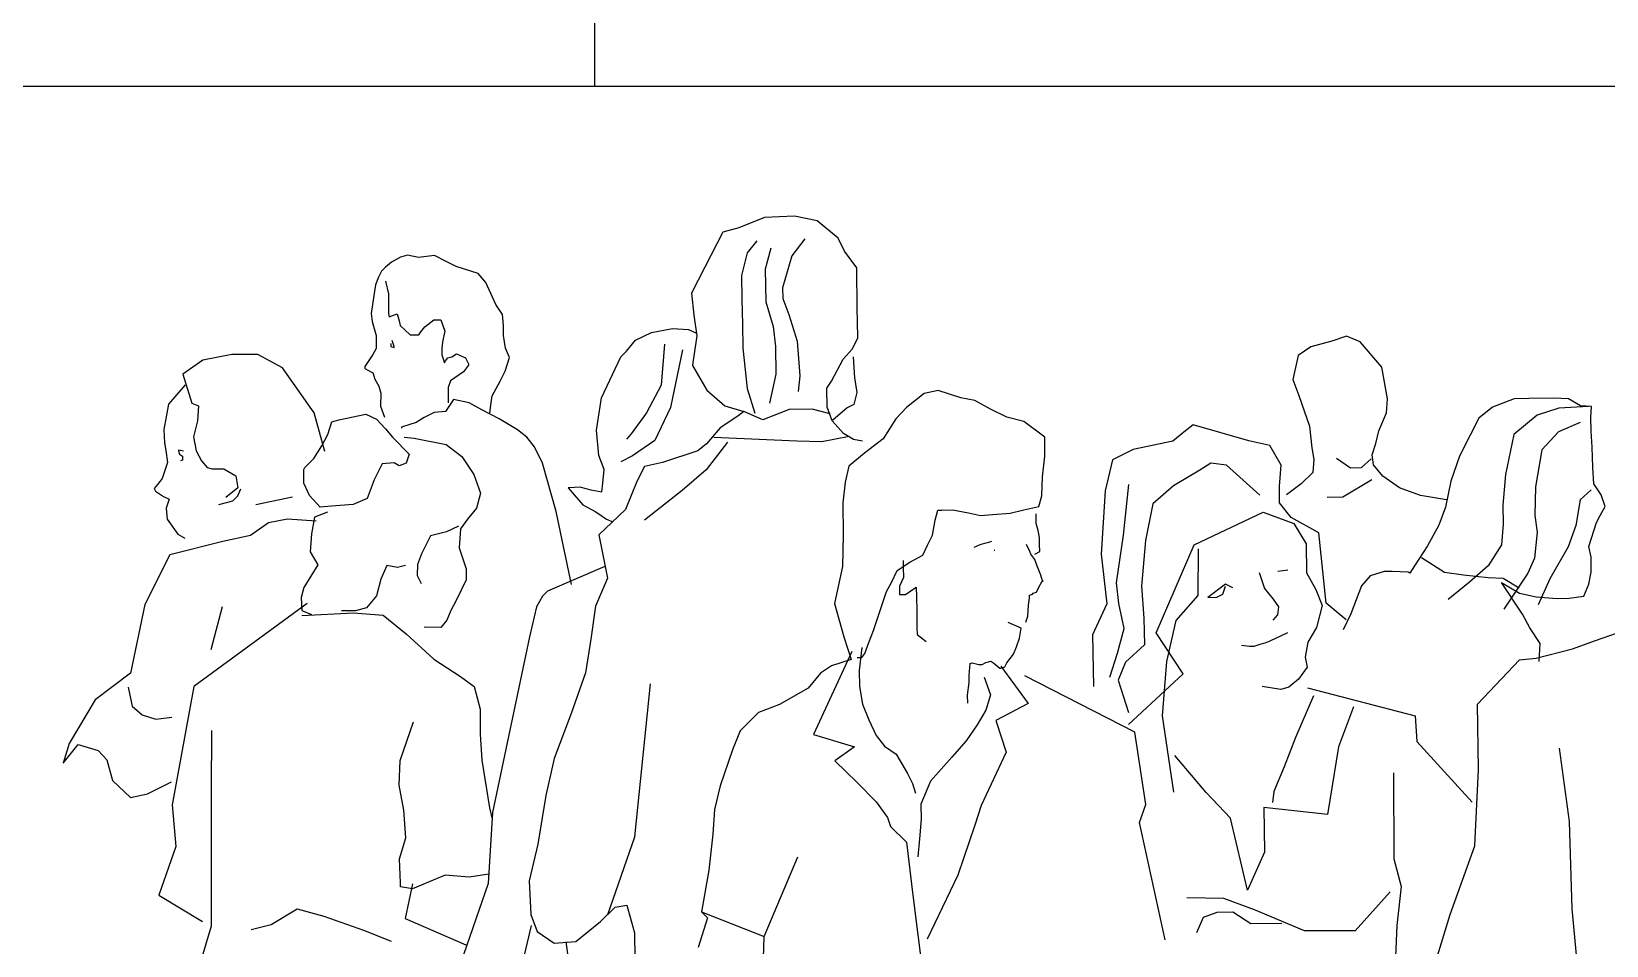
# Model space of a CAD drawing. Extents: x -72339 to 59654, y -38057 to 42097.
# Drawn here: x -9186 to -7968, y 19250 to 19957 of the extents above; entities that cross this region are included whole.
import ezdxf

# ---------------------------------------------------------------- set-up
doc = ezdxf.new("R2010")
doc.units = 0
doc.header["$MEASUREMENT"] = 0
doc.layers.get('0').update_dxf_attribs({"linetype": 'CONTINUOUS'})
doc.layers.add('HUM', color=7, linetype='CONTINUOUS')
doc.styles.add('DIM', font='txt')

# ---------------------------------------------------------------- blocks, each defined once
blk = doc.blocks.new('1505')
at = {"layer": 'HUM'}
for p, q in [((45.1, 1869.3), (25.3, 1861.4)), ((68.3, 1870.4), (45.1, 1869.3)), ((85.9, 1866.9), (68.3, 1870.4)), ((102.3, 1853.4), (85.9, 1866.9)), ((13.1, 1858.1), (-0.9, 1830.9)), ((25.3, 1861.4), (13.1, 1858.1)), ((39.3, 1851.5), (31.8, 1842.2)), ((76.3, 1853), (66.4, 1839.7)), ((107.1, 1843.4), (102.3, 1853.4)), ((-230.9, 1840.2), (-236.2, 1838.7)), ((-222.4, 1838.6), (-230.9, 1840.2)), ((-210.1, 1840.1), (-222.4, 1838.6)), ((-200.9, 1835.4), (-210.1, 1840.1)), ((31.8, 1842.2), (27.4, 1824.6)), ((50.1, 1845.6), (45.8, 1829.5)), ((66.4, 1839.7), (59.1, 1815)), ((116.5, 1830.6), (107.1, 1843.4)), ((-251, 1828), (-253.2, 1823.4)), ((-247.9, 1831.1), (-251, 1828)), ((-243.3, 1835), (-247.9, 1831.1)), ((-236.2, 1838.7), (-243.3, 1835)), ((-193.2, 1831.6), (-200.9, 1835.4)), ((-176.3, 1826), (-193.2, 1831.6)), ((-0.9, 1830.9), (-11.3, 1810.8)), ((45.8, 1829.5), (46.2, 1804.1)), ((117, 1798.5), (116.5, 1830.6)), ((-255.7, 1817.3), (-257.3, 1807.4)), ((-253.2, 1823.4), (-255.7, 1817.3)), ((-248, 1820.3), (-245.6, 1810.4)), ((-170.2, 1819.2), (-176.3, 1826)), ((-162.6, 1802.2), (-170.2, 1819.2)), ((27.4, 1824.6), (27.7, 1806.2)), ((59.1, 1815), (59.3, 1806.7)), ((-257.3, 1807.4), (-258.9, 1795.1)), ((-245.6, 1810.4), (-245.7, 1799.7)), ((-11.3, 1810.8), (-9.5, 1794)), ((27.7, 1806.2), (28.1, 1786.9)), ((46.2, 1804.1), (52, 1785.1)), ((59.3, 1806.7), (64.1, 1794.5)), ((-258.9, 1795.1), (-258.1, 1789)), ((-245.7, 1799.7), (-245.7, 1795.1)), ((-245.7, 1795.1), (-245.1, 1792.6)), ((-245.1, 1792.6), (-238.9, 1795)), ((-238.9, 1795), (-237.4, 1789.5)), ((-157.4, 1794.5), (-162.6, 1802.2)), ((-156.6, 1785.9), (-157.4, 1794.5)), ((-9.5, 1794), (-7.1, 1778)), ((64.1, 1794.5), (70.5, 1773.8)), ((117.2, 1789.3), (117, 1798.5)), ((-258.1, 1789), (-256.6, 1783.5)), ((-256.6, 1783.5), (-255.1, 1778.2)), ((-237.4, 1789.5), (-236.6, 1785.8)), ((-236.6, 1785.8), (-228.9, 1778.7)), ((-228.9, 1778.7), (-228.2, 1778.7)), ((-228.2, 1778.7), (-222.1, 1778.7)), ((-222.1, 1778.7), (-220.5, 1781.1)), ((-220.5, 1781.1), (-217.4, 1784.8)), ((-217.4, 1784.8), (-210.4, 1790.2)), ((-210.4, 1790.2), (-205.1, 1790.2)), ((-205.1, 1790.2), (-202.1, 1781.6)), ((-202.1, 1781.6), (-203.7, 1773.3)), ((-156.6, 1778.2), (-156.6, 1785.9)), ((-54.5, 1774.5), (-42.2, 1780.6)), ((-42.2, 1780.6), (-25.9, 1783.6)), ((-25.9, 1783.6), (-13.6, 1782.8)), ((-13.6, 1782.8), (-7.4, 1780.1)), ((28.1, 1786.9), (28.4, 1768.5)), ((52, 1785.1), (53.7, 1769.8)), ((117.4, 1776.1), (117.2, 1789.3)), ((-255.1, 1768.1), (-257.6, 1763.5)), ((-255.1, 1778.2), (-255.1, 1772.1)), ((-255.1, 1772.1), (-255.1, 1768.1)), ((-243.7, 1772), (-243.7, 1769.6)), ((-243.7, 1769.6), (-241.3, 1768.9)), ((-241.3, 1769.6), (-242.8, 1774.2)), ((-241.3, 1768.9), (-241.3, 1769.6)), ((-203.7, 1773.3), (-204.4, 1767.8)), ((-204.4, 1767.8), (-204.4, 1763.2)), ((-155.2, 1768.3), (-156.6, 1778.2)), ((-152.1, 1761.3), (-155.2, 1768.3)), ((-66, 1761.6), (-61.4, 1766.2)), ((-61.4, 1766.2), (-54.5, 1774.5)), ((-32.1, 1771.5), (-34.7, 1739.9)), ((-18.3, 1767.1), (-27.6, 1722.5)), ((-7.1, 1778), (-10.4, 1755.6)), ((28.4, 1768.5), (31.9, 1737.3)), ((53.7, 1769.8), (54.1, 1748.4)), ((70.5, 1773.8), (72.5, 1747.1)), ((106, 1759.9), (112.9, 1767.7)), ((112.9, 1767.7), (117.4, 1776.1)), ((467.7, 1769.5), (458, 1762.6)), ((483.9, 1773.8), (467.7, 1769.5)), ((495.2, 1777.7), (483.9, 1773.8)), ((506, 1773.2), (495.2, 1777.7)), ((522.6, 1753.6), (506, 1773.2)), ((-389.2, 1759.1), (-404.6, 1748.4)), ((-366.7, 1763.5), (-389.2, 1759.1)), ((-346.7, 1763.4), (-366.7, 1763.5)), ((-327.5, 1753.2), (-346.7, 1763.4)), ((-260.7, 1758.9), (-263.8, 1754.3)), ((-263.8, 1754.3), (-263.8, 1752.8)), ((-257.6, 1763.5), (-260.7, 1758.9)), ((-204.4, 1763.2), (-203.8, 1761.6)), ((-203.8, 1761.6), (-202.2, 1757)), ((-202.2, 1757), (-201.4, 1758.5)), ((-201.4, 1758.5), (-199.8, 1760.9)), ((-199.8, 1760.9), (-196.7, 1761.6)), ((-196.7, 1761.6), (-193, 1764)), ((-193, 1764), (-186, 1760.9)), ((-183.8, 1755.3), (-187.6, 1750.1)), ((-186, 1760.9), (-183.8, 1756.2)), ((-183.8, 1756.2), (-183.8, 1755.3)), ((-155.3, 1750.6), (-152.1, 1761.3)), ((-80.9, 1730.1), (-66, 1761.6)), ((-10.4, 1755.6), (-10.4, 1755)), ((-10.4, 1755), (0.6, 1735.9)), ((97.1, 1742.9), (106, 1759.9)), ((113.7, 1761.6), (114.8, 1745.4)), ((458, 1762.6), (453.7, 1744.1)), ((-404.6, 1748.4), (-397.7, 1725.9)), ((-317.7, 1739.3), (-327.5, 1753.2)), ((-263.8, 1752.8), (-258.3, 1749.7)), ((-258.3, 1749.7), (-257.6, 1749.7)), ((-257.6, 1749.7), (-256.1, 1744.4)), ((-256.1, 1744.4), (-253.1, 1738.9)), ((-197.7, 1743.1), (-199.3, 1737.9)), ((-187.6, 1750.1), (-197.7, 1743.1)), ((-165.5, 1731.5), (-159.3, 1742.9)), ((-159.3, 1742.9), (-155.3, 1750.6)), ((54.1, 1748.4), (49, 1725.9)), ((72.5, 1747.1), (71.2, 1734.8)), ((93.5, 1737.4), (97.1, 1742.9)), ((114.8, 1745.4), (116.5, 1734)), ((453.7, 1744.1), (458.5, 1731.9)), ((526.9, 1729.1), (522.6, 1753.6)), ((-402.7, 1740.1), (-415.7, 1725.1)), ((-303.1, 1718.5), (-317.7, 1739.3)), ((-253.1, 1738.9), (-251.6, 1733.6)), ((-251.6, 1733.6), (-251.7, 1723.5)), ((-199.3, 1737.9), (-199.3, 1728.6)), ((-166.2, 1726), (-165.5, 1731.5)), ((-84.8, 1704.9), (-80.9, 1730.1)), ((-34.7, 1739.9), (-46, 1718.3)), ((0.6, 1735.9), (14.6, 1723.8)), ((31.9, 1737.3), (37.7, 1718.1)), ((93.7, 1722.9), (93.5, 1737.4)), ((116.5, 1734), (114.3, 1724.8)), ((168.7, 1733.4), (155.1, 1722.4)), ((179.4, 1735.7), (168.7, 1733.4)), ((197, 1729.9), (179.4, 1735.7)), ((207.8, 1727.9), (197, 1729.9)), ((458.5, 1731.9), (466.6, 1708.2)), ((655.7, 1729.7), (636.4, 1729.4)), ((667.1, 1729.2), (655.7, 1729.7)), ((-415.7, 1725.1), (-419.4, 1705.4)), ((-397.7, 1725.9), (-392.5, 1723.7)), ((-392.5, 1723.7), (-393.2, 1712.1)), ((-294.9, 1688.4), (-303.1, 1718.5)), ((-251.7, 1723.5), (-248.6, 1715.1)), ((-210.2, 1718.6), (-217.9, 1714.9)), ((-201.6, 1719.4), (-210.2, 1718.6)), ((-195.4, 1728.6), (-201.6, 1719.4)), ((-199.3, 1728.6), (-199.4, 1726.2)), ((-183.1, 1726.1), (-195.4, 1728.6)), ((-173.3, 1720.8), (-183.1, 1726.1)), ((-160.1, 1713.7), (-173.3, 1720.8)), ((-167.1, 1718.3), (-166.2, 1726)), ((-46, 1718.3), (-58, 1702.1)), ((-27.6, 1722.5), (-39.5, 1696.9)), ((14.6, 1723.8), (29.2, 1719.5)), ((29.2, 1719.5), (24.6, 1715.7)), ((43.9, 1712.9), (29.2, 1719.5)), ((64.4, 1720.9), (43.9, 1712.9)), ((82.1, 1721.2), (64.4, 1720.9)), ((96, 1717.5), (82.1, 1721.2)), ((97.6, 1712.3), (93.7, 1722.9)), ((109.1, 1722.3), (98, 1712.8)), ((114.3, 1724.8), (109.1, 1722.3)), ((155.1, 1722.4), (146.7, 1713.7)), ((220.1, 1721.1), (207.8, 1727.9)), ((232.5, 1715.1), (220.1, 1721.1)), ((520.3, 1704.5), (526.2, 1718.4)), ((526.2, 1718.4), (526.9, 1729.1)), ((608.3, 1722.8), (597.7, 1714.3)), ((625, 1729.2), (608.3, 1722.8)), ((636.4, 1729.4), (625, 1729.2)), ((659.5, 1722.1), (642.8, 1716.5)), ((682.5, 1723.3), (659.5, 1722.1)), ((676.4, 1723.9), (667.1, 1729.2)), ((684.9, 1723.4), (676.4, 1723.9)), ((684.2, 1714.8), (684.9, 1723.4)), ((-419.4, 1705.4), (-418.8, 1695.3)), ((-393.2, 1712.1), (-396.4, 1699.8)), ((-292.4, 1701.6), (-289.3, 1711.4)), ((-289.3, 1711.4), (-284, 1712.9)), ((-284, 1712.9), (-263.1, 1717.4)), ((-263.1, 1717.4), (-254.8, 1713.6)), ((-254.8, 1713.6), (-247.8, 1705.9)), ((-247.8, 1705.9), (-242.6, 1699.7)), ((-224.1, 1711), (-235.5, 1707.4)), ((-235.5, 1707.4), (-235.5, 1706.5)), ((-217.9, 1714.9), (-224.1, 1711)), ((-145.7, 1705.2), (-160.1, 1713.7)), ((11, 1706.9), (0.4, 1694.5)), ((24.6, 1715.7), (11, 1706.9)), ((106.3, 1702.3), (97.6, 1712.3)), ((146.7, 1713.7), (137.1, 1698.2)), ((245.7, 1711.6), (232.5, 1715.1)), ((261.9, 1699.6), (245.7, 1711.6)), ((376.7, 1709.1), (370.7, 1704.4)), ((419.9, 1696.7), (376.7, 1709.1)), ((466.6, 1708.2), (468.4, 1691.4)), ((597.7, 1714.3), (590.9, 1701)), ((642.8, 1716.5), (624.6, 1701.6)), ((675.9, 1710.9), (659.2, 1703.7)), ((684.4, 1704.1), (684.2, 1714.8)), ((-418.8, 1695.3), (-417.9, 1689.2)), ((-396.4, 1699.8), (-394.2, 1689)), ((-297.1, 1693), (-292.4, 1701.6)), ((-242.6, 1699.7), (-229.5, 1686.4)), ((-233.4, 1699.6), (-225.7, 1698.7)), ((-225.7, 1698.7), (-201.1, 1694)), ((-201.1, 1694), (-188.9, 1684.6)), ((-138.7, 1699.7), (-145.7, 1705.2)), ((-132.6, 1692), (-138.7, 1699.7)), ((-82.8, 1685.5), (-84.8, 1704.9)), ((-58, 1702.1), (-61.6, 1698.1)), ((-39.5, 1696.9), (-56.8, 1685.2)), ((0.4, 1694.5), (-6.3, 1689.1)), ((16.6, 1695.7), (0.2, 1674.2)), ((70.3, 1696.5), (6, 1699.4)), ((89.6, 1695.9), (70.3, 1696.5)), ((110.6, 1700), (89.6, 1695.9)), ((114.1, 1697.9), (106.3, 1702.3)), ((120.9, 1696.4), (114.1, 1697.9)), ((137.1, 1698.2), (122.6, 1687.3)), ((262.1, 1684.9), (261.9, 1699.6)), ((360.9, 1696.6), (330.4, 1690)), ((370.7, 1704.4), (360.9, 1696.6)), ((436.1, 1693.2), (419.9, 1696.7)), ((444.7, 1678), (436.1, 1693.2)), ((515.1, 1686), (518, 1694.6)), ((518, 1694.6), (520.3, 1704.5)), ((590.9, 1701), (582.8, 1684.9)), ((624.6, 1701.6), (618.3, 1670.8)), ((659.2, 1703.7), (646.3, 1689.7)), ((685.4, 1691.8), (684.4, 1704.1)), ((-417.9, 1689.2), (-416.5, 1679.9)), ((-404.2, 1688.8), (-407.9, 1689.5)), ((-407.9, 1689.5), (-407.9, 1688.9)), ((-407.9, 1688.9), (-407.2, 1686.4)), ((-407.2, 1686.4), (-404.8, 1684.9)), ((-404.9, 1681.8), (-406.4, 1681.2)), ((-404.8, 1684.9), (-404.9, 1681.8)), ((-394.2, 1689), (-390.3, 1681.3)), ((-390.3, 1681.3), (-385.7, 1676)), ((-310.4, 1676.2), (-303.3, 1683.2)), ((-303.3, 1683.2), (-297.1, 1693)), ((-229.5, 1686.4), (-232, 1679.6)), ((-188.9, 1684.6), (-179.7, 1670.8)), ((-126.5, 1679.6), (-132.6, 1692)), ((-78.9, 1674.7), (-82.8, 1685.5)), ((-56.8, 1685.2), (-65.9, 1680.5)), ((-6.3, 1689.1), (-33.7, 1680.1)), ((122.6, 1687.3), (110.5, 1677.2)), ((260.2, 1668.9), (262.1, 1684.9)), ((314.3, 1682.1), (308.6, 1658.1)), ((330.4, 1690), (314.3, 1682.1)), ((468.4, 1691.4), (470, 1682.2)), ((470, 1682.2), (469.3, 1672.3)), ((487.5, 1683.3), (498.4, 1675.9)), ((506.9, 1676), (514.5, 1682.9)), ((516.1, 1678.3), (515.1, 1686)), ((582.8, 1684.9), (576.1, 1665.5)), ((646.3, 1689.7), (641.5, 1661.3)), ((685.7, 1676.5), (685.4, 1691.8)), ((-416.5, 1679.9), (-420.5, 1667.7)), ((-385.7, 1676), (-382, 1675.1)), ((-382, 1675.1), (-372.8, 1675)), ((-372.8, 1675), (-363.6, 1669.7)), ((-363.6, 1669.7), (-362.1, 1660.5)), ((-311.1, 1674.7), (-310.4, 1676.2)), ((-311.1, 1663.9), (-311.1, 1674.7)), ((-250.4, 1678.9), (-256.6, 1666.6)), ((-241.2, 1679.7), (-250.4, 1678.9)), ((-237.2, 1677.3), (-241.2, 1679.7)), ((-232, 1679.6), (-237.2, 1677.3)), ((-179.7, 1670.8), (-174.3, 1656.2)), ((-116, 1642), (-126.5, 1679.6)), ((-79.8, 1664), (-78.9, 1674.7)), ((-47.5, 1676.8), (-53.4, 1665.3)), ((-33.7, 1680.1), (-47.5, 1676.8)), ((0.2, 1674.2), (-18.4, 1658.3)), ((110.5, 1677.2), (107.6, 1664.9)), ((259.6, 1654.2), (260.2, 1668.9)), ((381.9, 1674), (361.5, 1662)), ((390.4, 1679.4), (381.9, 1674)), ((402.6, 1678), (390.4, 1679.4)), ((428.2, 1654.8), (402.6, 1678)), ((443.4, 1661.8), (444.7, 1678)), ((469.3, 1672.3), (460.3, 1663.6)), ((498.4, 1675.9), (506.9, 1676)), ((523.3, 1669.3), (516.1, 1678.3)), ((536.3, 1660.3), (523.3, 1669.3)), ((618.3, 1670.8), (616.3, 1647.1)), ((686.5, 1663.6), (685.7, 1676.5)), ((-424.3, 1663.1), (-426.7, 1660)), ((-426.7, 1660), (-425.8, 1657.8)), ((-425.8, 1657.8), (-419.7, 1653.8)), ((-420.5, 1667.7), (-424.3, 1663.1)), ((-362.1, 1660.5), (-371.4, 1652.9)), ((-362.2, 1654.3), (-359.7, 1659.6)), ((-306.6, 1654.6), (-311.1, 1663.9)), ((-256.6, 1666.6), (-262, 1652.2)), ((-96.8, 1661), (-106.6, 1660.4)), ((-106.6, 1660.4), (-102.1, 1654.9)), ((-96.8, 1661), (-89.1, 1658.8)), ((-89.1, 1658.8), (-80.5, 1657.2)), ((-80.5, 1657.2), (-79.8, 1664)), ((-53.4, 1665.3), (-62.3, 1643.7)), ((-18.4, 1658.3), (-47.7, 1635.4)), ((107.6, 1664.9), (105.7, 1648.7)), ((308.6, 1658.1), (305.6, 1609)), ((322.9, 1623.9), (326.9, 1663)), ((361.5, 1662), (345.5, 1648)), ((443.6, 1648.9), (443.4, 1661.8)), ((460.3, 1663.6), (449, 1655.1)), ((492.6, 1653.4), (514.8, 1666.9)), ((552.6, 1654.4), (536.3, 1660.3)), ((576.1, 1665.5), (571.8, 1645.5)), ((641.5, 1661.3), (640.9, 1639)), ((684.4, 1658.9), (676, 1651.1)), ((692.2, 1655.1), (686.5, 1663.6)), ((-419.7, 1653.8), (-415.1, 1651.6)), ((-415.1, 1651.6), (-417.6, 1644.6)), ((-417.6, 1644.6), (-416.7, 1636.2)), ((-376.7, 1647.4), (-365.9, 1650.4)), ((-365.9, 1650.4), (-362.2, 1654.3)), ((-319.8, 1653.2), (-348.1, 1647.2)), ((-298.3, 1645.4), (-306.6, 1654.6)), ((-289.7, 1646.2), (-298.3, 1645.4)), ((-272.8, 1647.6), (-289.7, 1646.2)), ((-262, 1652.2), (-272.8, 1647.6)), ((-177.5, 1644.6), (-184.6, 1636.3)), ((-174.3, 1656.2), (-177.5, 1644.6)), ((-102.1, 1654.9), (-95.3, 1647.2)), ((-95.3, 1647.2), (-85.2, 1641.8)), ((105.7, 1648.7), (106.1, 1624.1)), ((245.9, 1643.3), (257.5, 1645.9)), ((257.5, 1645.9), (259.6, 1654.2)), ((345.5, 1648), (339.9, 1619.6)), ((452.4, 1637.4), (443.6, 1648.9)), ((480.4, 1653.2), (492.6, 1653.4)), ((572.6, 1651), (552.6, 1654.4)), ((571.8, 1645.5), (566.8, 1631.6)), ((616.3, 1647.1), (616.5, 1632.4)), ((676, 1651.1), (672.6, 1631.2)), ((691.5, 1639.1), (695.4, 1646)), ((695.4, 1646), (692.2, 1655.1)), ((-416.7, 1636.2), (-408.5, 1624.5)), ((-338.3, 1633.3), (-352.2, 1623.5)), ((-323.6, 1636.3), (-338.3, 1633.3)), ((-301.4, 1634.6), (-323.6, 1636.3)), ((-302.9, 1637.7), (-305.2, 1624.8)), ((-292.8, 1641.6), (-302.9, 1637.7)), ((-184.6, 1636.3), (-189.9, 1628.6)), ((-104, 1585.7), (-116, 1642)), ((-85.2, 1641.8), (-76.9, 1636.3)), ((-72.8, 1633.5), (-82.8, 1624.1)), ((-76.9, 1636.3), (-72.1, 1634.2)), ((-62.3, 1643.7), (-72.8, 1633.5)), ((175.1, 1623.7), (177.1, 1635.4)), ((177.1, 1635.4), (179.3, 1643.1)), ((179.3, 1643.1), (182.4, 1643.1)), ((182.4, 1643.1), (190.7, 1643.3)), ((190.7, 1643.3), (203, 1641)), ((203, 1641), (212.3, 1639)), ((212.3, 1639), (221.5, 1639.8)), ((221.5, 1639.8), (235.2, 1640.9)), ((235.2, 1640.9), (245.9, 1643.3)), ((255.3, 1632.7), (255.2, 1640.4)), ((256.9, 1627.5), (255.3, 1632.7)), ((377.6, 1616.3), (430.8, 1641.7)), ((430.8, 1641.7), (454.6, 1632.9)), ((474, 1625.5), (452.4, 1637.4)), ((454.6, 1632.9), (464.1, 1617)), ((616.5, 1632.4), (615.2, 1616.4)), ((640.9, 1639), (642.7, 1626.1)), ((682.7, 1615.1), (688.6, 1633.6)), ((688.6, 1633.6), (691.5, 1639.1)), ((-408.5, 1624.5), (-403, 1621.4)), ((-352.2, 1623.5), (-373.8, 1619)), ((-305.2, 1624.8), (-306.2, 1610.9)), ((-213, 1623.3), (-220.1, 1609.5)), ((-200.7, 1626.3), (-213, 1623.3)), ((-191.4, 1630.8), (-200.7, 1626.3)), ((-189.9, 1628.6), (-190.8, 1613.9)), ((-82.8, 1624.1), (-76.1, 1590.5)), ((106.1, 1624.1), (105.6, 1599.6)), ((171.2, 1616), (175.1, 1623.7)), ((257.9, 1622), (256.9, 1627.5)), ((258, 1616.7), (257.9, 1622)), ((317.4, 1587), (322.9, 1623.9)), ((479.5, 1571.1), (474, 1625.5)), ((566.8, 1631.6), (557.9, 1615.5)), ((642.7, 1626.1), (640.8, 1606.1)), ((672.6, 1631.2), (666.7, 1614.9)), ((-414.7, 1608.5), (-434.1, 1570.2)), ((-373.8, 1619), (-414.7, 1608.5)), ((-306.2, 1610.9), (-300.1, 1600.8)), ((-220.1, 1609.5), (-223.2, 1601.2)), ((-190.8, 1613.9), (-188.5, 1607.1)), ((157.7, 1602.8), (167.6, 1608.3)), ((167.6, 1608.3), (171.2, 1616)), ((207.4, 1614.4), (212, 1616.7)), ((212, 1616.7), (215.7, 1617.6)), ((215.7, 1617.6), (218.7, 1618.3)), ((218.7, 1618.3), (221.1, 1619.2)), ((222.8, 1612.2), (223.4, 1612.2)), ((250.4, 1611.1), (247.9, 1616.6)), ((251.1, 1609), (250.4, 1611.1)), ((254.2, 1605.1), (251.1, 1609)), ((254.2, 1609), (258.1, 1611.3)), ((258.1, 1611.3), (258, 1616.7)), ((258.1, 1611.3), (258.1, 1611.3)), ((305.6, 1609), (310, 1570.7)), ((339.9, 1619.6), (336.7, 1584.3)), ((348, 1548.3), (377.6, 1616.3)), ((380.7, 1613.3), (380.4, 1577.1)), ((464.1, 1617), (464.5, 1594.7)), ((557.9, 1615.5), (548, 1600)), ((615.2, 1616.4), (604.8, 1600)), ((666.7, 1614.9), (652.5, 1590.1)), ((684.4, 1606.8), (682.7, 1615.1)), ((-300.1, 1600.8), (-311, 1583.3)), ((-246.9, 1600.4), (-251.6, 1589.7)), ((-238.6, 1598.9), (-246.9, 1600.4)), ((-232.5, 1600.4), (-238.6, 1598.9)), ((-223.2, 1601.2), (-223.3, 1592.6)), ((-188.5, 1607.1), (-185.5, 1597.9)), ((-185.5, 1597.9), (-185.5, 1589.3)), ((-80.2, 1598.7), (-122.5, 1580.5)), ((-77.9, 1599.6), (-80.2, 1598.7)), ((105.6, 1599.6), (99.3, 1571)), ((143.5, 1587.3), (147.9, 1596.6)), ((147.9, 1596.6), (157.7, 1602.8)), ((152.4, 1604.3), (152.5, 1598.8)), ((152.5, 1598.8), (152.6, 1591.2)), ((255.8, 1600.5), (254.2, 1605.1)), ((259, 1592.9), (255.8, 1600.5)), ((442.3, 1595.9), (450, 1596.9)), ((524.5, 1595.7), (513.6, 1592.4)), ((530.6, 1595.8), (524.5, 1595.7)), ((542.9, 1595.3), (530.6, 1595.8)), ((548, 1600), (544.4, 1594.5)), ((571.1, 1594.9), (553.4, 1606.2)), ((604.8, 1600), (590.5, 1587.5)), ((640.8, 1606.1), (635.5, 1594.4)), ((684.6, 1595.2), (684.4, 1606.8)), ((-251.6, 1589.7), (-254.8, 1576.8)), ((-223.3, 1592.6), (-220.2, 1586.4)), ((-185.5, 1589.3), (-193.3, 1573.3)), ((-76.1, 1590.5), (-85.6, 1568.9)), ((139.6, 1580.2), (143.5, 1587.3)), ((152.6, 1591.2), (149.6, 1584.3)), ((149.6, 1584.3), (149.7, 1578)), ((154.3, 1578), (162.6, 1583.7)), ((162.6, 1583.7), (162.7, 1576)), ((257, 1583), (260, 1588.3)), ((260, 1589.2), (259, 1592.9)), ((260.6, 1588.3), (260, 1589.2)), ((260, 1588.3), (260.6, 1588.3)), ((319.2, 1570.9), (317.4, 1587)), ((336.7, 1584.3), (338.6, 1559.6)), ((401.7, 1586), (388.1, 1575.7)), ((399.7, 1578.3), (401.8, 1584.5)), ((407.3, 1583), (401.7, 1586)), ((427.7, 1595), (431.8, 1582.6)), ((464.5, 1594.7), (471.7, 1581.7)), ((506.9, 1584.7), (498.7, 1563.1)), ((513.6, 1592.4), (506.9, 1584.7)), ((544.4, 1594.5), (542.9, 1595.3)), ((585.8, 1592.9), (571.1, 1594.9)), ((590.5, 1587.5), (573.9, 1574.1)), ((604.9, 1590.8), (585.8, 1592.9)), ((616.5, 1590.4), (604.9, 1590.8)), ((631.5, 1562.8), (615.1, 1587.1)), ((615.1, 1587.1), (629, 1579)), ((628.9, 1582.7), (616.5, 1590.4)), ((635.5, 1594.4), (616.9, 1566.5)), ((652.5, 1590.1), (643.6, 1570)), ((678.8, 1576.7), (682.6, 1586)), ((682.6, 1586), (684.6, 1595.2)), ((-311, 1583.3), (-313.2, 1575.6)), ((-313.2, 1575.6), (-312.6, 1565.5)), ((-254.8, 1576.8), (-262.5, 1567.6)), ((-193.3, 1573.3), (-197.3, 1565.6)), ((-126.5, 1576.6), (-131.2, 1568.3)), ((-122.5, 1580.5), (-126.5, 1576.6)), ((133.8, 1563.2), (139.6, 1580.2)), ((149.7, 1578), (151.3, 1578)), ((151.3, 1578), (154.3, 1578)), ((162.7, 1576), (162.9, 1565.3)), ((249.5, 1569.7), (250.1, 1575)), ((250.1, 1577.4), (252.5, 1578.1)), ((250.1, 1575), (250.1, 1577.4)), ((252.5, 1578.1), (253.1, 1579)), ((253.1, 1579), (255.5, 1579.7)), ((255.5, 1579.7), (257, 1583)), ((380.4, 1577.1), (363.2, 1557.8)), ((388.1, 1575.7), (395.1, 1575.8)), ((395.1, 1575.8), (399.7, 1578.3)), ((431.8, 1582.6), (438.7, 1574.3)), ((438.7, 1574.3), (442.8, 1568.3)), ((471.7, 1581.7), (476.5, 1569.5)), ((629, 1579), (642, 1576.1)), ((642, 1576.1), (658.2, 1574.8)), ((658.2, 1574.8), (667.4, 1575)), ((667.4, 1575), (678.8, 1576.7)), ((-434.1, 1570.2), (-445.2, 1517.1)), ((-308.6, 1571), (-396, 1506.7)), ((-374.1, 1568.3), (-382.9, 1535.2)), ((-312.7, 1561.8), (-272.7, 1563.7)), ((-312.6, 1565.5), (-305, 1562.4)), ((-271.1, 1565.2), (-281.9, 1565.3)), ((-272.7, 1563.7), (-249.6, 1562)), ((-262.5, 1567.6), (-271.1, 1565.2)), ((-249.6, 1562), (-231.9, 1547.4)), ((-197.3, 1565.6), (-200.4, 1558)), ((-131.2, 1568.3), (-136.6, 1545.3)), ((-85.6, 1568.9), (-89.1, 1543.4)), ((99.3, 1571), (106.5, 1545.1)), ((129.4, 1550), (133.8, 1563.2)), ((162.9, 1565.3), (163.1, 1552.1)), ((247.3, 1556.6), (248.8, 1561.2)), ((248.8, 1561.2), (249.5, 1569.7)), ((310, 1570.7), (299, 1546.7)), ((323.4, 1551.7), (319.2, 1570.9)), ((338.6, 1559.6), (339, 1539)), ((442, 1562.1), (438.3, 1558.1)), ((442.8, 1568.3), (442, 1562.1)), ((476.5, 1569.5), (472.2, 1552.5)), ((495.1, 1558.4), (479.5, 1571.1)), ((498.7, 1563.1), (492.8, 1550.7)), ((637.1, 1552.2), (631.5, 1562.8)), ((-231.9, 1547.4), (-210.5, 1527.9)), ((-205.1, 1552.5), (-218, 1552.6)), ((-200.4, 1558), (-205.1, 1552.5)), ((125.8, 1540.8), (129.4, 1550)), ((163.1, 1552.1), (163.2, 1546.9)), ((243.7, 1551.9), (233.6, 1556.3)), ((242.3, 1544.2), (243.7, 1551.9)), ((318.3, 1532.5), (323.4, 1551.7)), ((369.1, 1516.5), (348, 1548.3)), ((363.2, 1557.8), (356.1, 1526.1)), ((436.2, 1542.1), (449.9, 1548.5)), ((472.2, 1552.5), (465.3, 1541)), ((645, 1540), (637.1, 1552.2)), ((687.9, 1542.3), (715.3, 1551.9)), ((-136.6, 1545.3), (-165.1, 1409.3)), ((-89.1, 1543.4), (-93.3, 1517.3)), ((106.5, 1545.1), (112.2, 1527.6)), ((120.4, 1537), (118.5, 1519.2)), ((122.9, 1532.4), (125.8, 1540.8)), ((163.2, 1546.9), (170.3, 1541.5)), ((237.9, 1531.9), (240, 1537.4)), ((240, 1537.4), (242.3, 1544.2)), ((299, 1546.7), (299.6, 1506.8)), ((339, 1539), (324.5, 1525.6)), ((414.1, 1538.7), (420.3, 1537.9)), ((420.3, 1537.9), (424, 1538)), ((424, 1538), (428.6, 1539.6)), ((428.6, 1539.6), (432.5, 1540.5)), ((432.5, 1540.5), (436.2, 1542.1)), ((465.3, 1541), (463.3, 1529.4)), ((642.1, 1528.6), (670.2, 1535.8)), ((644.3, 1526.2), (645, 1540)), ((670.2, 1535.8), (687.9, 1542.3)), ((-210.5, 1527.9), (-189.9, 1514.6)), ((112.8, 1533.8), (83.2, 1469.6)), ((97, 1522.8), (88.5, 1517.2)), ((112.2, 1527.6), (97, 1522.8)), ((116.8, 1529.2), (120.5, 1529.3)), ((120.5, 1529.3), (122.9, 1532.4)), ((203.6, 1515.3), (204.3, 1524.5)), ((204.3, 1524.5), (205.8, 1525.2)), ((205.8, 1525.2), (211.1, 1523.8)), ((211.1, 1523.8), (213.5, 1523.8)), ((213.5, 1523.8), (216.5, 1525.4)), ((216.5, 1525.4), (220.2, 1526.3)), ((220.2, 1526.3), (222.7, 1524.8)), ((222.7, 1524.8), (227.3, 1521)), ((231, 1521.9), (232.5, 1525)), ((232.5, 1525), (237.9, 1531.9)), ((312.4, 1514), (318.3, 1532.5)), ((324.5, 1525.6), (318.6, 1511.7)), ((356.1, 1526.1), (352.8, 1484)), ((463.3, 1529.4), (465, 1521.8)), ((596.7, 1493.2), (629, 1527.5)), ((629, 1527.5), (642.1, 1528.6)), ((-445.2, 1517.1), (-472.3, 1496.4)), ((-189.9, 1514.6), (-179.2, 1506.9)), ((-93.3, 1517.3), (-104.2, 1485.8)), ((88.5, 1517.2), (78.9, 1505.6)), ((118.5, 1519.2), (118.7, 1506.9)), ((203.6, 1509.8), (203.6, 1515.3)), ((215.2, 1514), (220, 1500.3)), ((227.3, 1521), (228, 1521)), ((228, 1522.5), (249.2, 1493.7)), ((228, 1521), (231, 1521.9)), ((331.5, 1471.4), (246.5, 1515.1)), ((318.6, 1511.7), (326.7, 1486.7)), ((326.8, 1477.5), (369.1, 1516.5)), ((458.1, 1512.4), (450.6, 1506.2)), ((465, 1521.8), (458.1, 1512.4)), ((-446.8, 1506.4), (-443.8, 1491.6)), ((-396, 1506.7), (-412.9, 1415.4)), ((-179.2, 1506.9), (-174.7, 1489.3)), ((-55, 1390.6), (-43, 1508.9)), ((78.9, 1505.6), (56.7, 1493)), ((118.7, 1506.9), (121.1, 1493.2)), ((202.3, 1500), (203.6, 1509.8)), ((202.4, 1493.8), (202.3, 1500)), ((220, 1500.3), (216.3, 1488.6)), ((444.5, 1504.6), (430, 1506.7)), ((450.6, 1506.2), (444.5, 1504.6)), ((469.9, 1499.7), (455.8, 1467.3)), ((465.2, 1505.8), (548.4, 1484.1)), ((-472.3, 1496.4), (-492.5, 1462.7)), ((-443.8, 1491.6), (-436.2, 1484.8)), ((-174.7, 1489.3), (-174.8, 1469.9)), ((40.6, 1486.6), (26.4, 1472.6)), ((56.7, 1493), (40.6, 1486.6)), ((121.1, 1493.2), (125.9, 1481)), ((216.3, 1488.6), (209.6, 1477.1)), ((249.2, 1493.7), (224.1, 1480.4)), ((500.8, 1491), (489, 1460.2)), ((597.5, 1442.7), (596.7, 1493.2)), ((-436.2, 1484.8), (-425.4, 1481.6)), ((-425.4, 1481.6), (-413.1, 1483.1)), ((-236.5, 1449.7), (-226.2, 1479.5)), ((-104.2, 1485.8), (-117.4, 1451)), ((125.9, 1481), (131.6, 1468.8)), ((209.6, 1477.1), (201.3, 1464.7)), ((224.1, 1480.4), (232.1, 1456)), ((352.8, 1484), (361.4, 1425)), ((548.4, 1484.1), (549.6, 1464.2)), ((-492.5, 1462.7), (-497.2, 1447.4)), ((-497.2, 1447.4), (-485.5, 1462)), ((-485.5, 1462), (-470.2, 1457.3)), ((-382.4, 1472.8), (-382.7, 1426)), ((-174.8, 1469.9), (-173.4, 1449.9)), ((26.4, 1472.6), (20.5, 1457.8)), ((83.2, 1469.6), (114.9, 1460.2)), ((131.6, 1468.8), (137.9, 1460.6)), ((201.3, 1464.7), (190.1, 1452.2)), ((340.1, 1415.5), (331.5, 1471.4)), ((455.8, 1467.3), (447, 1444.8)), ((549.6, 1464.2), (592.4, 1417.4)), ((-470.2, 1457.3), (-463.4, 1450.2)), ((-463.4, 1450.2), (-458.9, 1434.2)), ((-237.3, 1430.4), (-236.5, 1449.7)), ((-173.4, 1449.9), (-167.5, 1413)), ((-117.4, 1451), (-123.9, 1422.6)), ((20.5, 1457.8), (10.9, 1430)), ((114.9, 1460.2), (99.7, 1449.2)), ((137.9, 1460.6), (147.1, 1454.6)), ((147.1, 1454.6), (155.7, 1439.4)), ((190.1, 1452.2), (173.6, 1433.6)), ((232.1, 1456), (212.9, 1414.9)), ((386.8, 1424.8), (362.5, 1453.5)), ((489, 1460.2), (480.6, 1407.9)), ((667.8, 1402.4), (660.1, 1459)), ((99.7, 1449.2), (116.8, 1432.6)), ((155.7, 1439.4), (159.8, 1431.8)), ((447, 1444.8), (439, 1425.6)), ((531.6, 1440), (531.8, 1373.5)), ((594.5, 1383.7), (597.5, 1442.7)), ((-458.9, 1434.2), (-445.1, 1420.9)), ((-431.9, 1423.9), (-413.4, 1433)), ((-382.7, 1426), (-382.7, 1321.4)), ((-233.6, 1411.2), (-237.3, 1430.4)), ((10.9, 1430), (6.6, 1411.6)), ((116.8, 1432.6), (131.5, 1417.5)), ((159.8, 1431.8), (162.1, 1424.2)), ((173.6, 1433.6), (166.2, 1415.7)), ((439, 1425.6), (438.2, 1417.1)), ((-445.1, 1420.9), (-431.9, 1423.9)), ((-412.9, 1415.4), (-410, 1383.1)), ((-167.5, 1413), (-165.4, 1404.2)), ((-123.9, 1422.6), (-130.1, 1384.8)), ((131.5, 1417.5), (140.3, 1405.4)), ((166.2, 1415.7), (166.4, 1404.3)), ((212.9, 1414.9), (207.8, 1399.5)), ((335.1, 1401.6), (340.1, 1415.5)), ((405.6, 1405.1), (386.8, 1424.8)), ((480.6, 1407.9), (431.5, 1413.2)), ((431.5, 1413.2), (432, 1378.6)), ((-232.2, 1389.7), (-233.6, 1411.2)), ((-165.1, 1409.3), (-168.5, 1354.6)), ((6.6, 1411.6), (5.3, 1392.5)), ((140.3, 1405.4), (142.6, 1398.5)), ((166.4, 1404.3), (165.1, 1389)), ((355, 1310.8), (335.1, 1401.6)), ((418.7, 1349.3), (405.6, 1405.1)), ((669.8, 1335), (667.8, 1402.4)), ((-237, 1373.5), (-232.2, 1389.7)), ((-76, 1330.6), (-55, 1390.6)), ((5.3, 1392.5), (2.1, 1364.8)), ((142.6, 1398.5), (155, 1386.4)), ((165.1, 1389), (163.8, 1375.1)), ((207.8, 1399.5), (194.7, 1361)), ((-410, 1383.1), (-423.2, 1345.4)), ((-130.1, 1384.8), (-136.7, 1356.5)), ((155, 1386.4), (159.6, 1347.5)), ((432, 1378.6), (418.7, 1349.3)), ((575.4, 1330.4), (594.5, 1383.7)), ((-236.2, 1355), (-237, 1373.5)), ((2.1, 1364.8), (-3.5, 1332.6)), ((45, 1313.4), (70.9, 1375.2)), ((531.8, 1373.5), (537.6, 1352.1)), ((-236.2, 1351.9), (-236.2, 1355)), ((-227, 1354.3), (-232.6, 1327.3)), ((-214, 1355.7), (-227, 1350.3)), ((-201.7, 1360.9), (-214, 1355.7)), ((-183.2, 1359.3), (-201.7, 1360.9)), ((-168.5, 1354.6), (-189.8, 1292.6)), ((-168.1, 1361.7), (-183.2, 1359.3)), ((-136.7, 1356.5), (-135.4, 1330.4)), ((194.7, 1361), (170.9, 1311.5)), ((537.6, 1352.1), (534.2, 1322)), ((-423.2, 1345.4), (-389.5, 1325.2)), ((-227, 1350.3), (-236.2, 1351.9)), ((159.6, 1347.5), (169.2, 1271)), ((400.4, 1342.8), (371.9, 1343.3)), ((424.2, 1334), (400.4, 1342.8)), ((529.1, 1348), (502, 1317.8)), ((-336.4, 1322.7), (-316.3, 1334.9)), ((-316.3, 1334.9), (-295.7, 1329.2)), ((-295.7, 1329.2), (-265, 1318.3)), ((-135.4, 1330.4), (-130.6, 1317.3)), ((-81.6, 1325.1), (-70.4, 1336.1)), ((-70.4, 1336.1), (-61.2, 1337.7)), ((-61.2, 1337.7), (-55.4, 1316.4)), ((1.1, 1328), (-6.2, 1304.9)), ((-3.5, 1332.6), (45, 1313.4)), ((-3.5, 1332.6), (1.1, 1328)), ((384.5, 1328.1), (379.4, 1316.4)), ((395.1, 1332), (384.5, 1328.1)), ((407.4, 1332.2), (395.1, 1332)), ((421.3, 1323.3), (407.4, 1332.2)), ((462.8, 1317.8), (424.2, 1334)), ((554.4, 1261.9), (575.4, 1330.4)), ((677.2, 1257.8), (669.8, 1335)), ((-382.7, 1321.4), (-399.1, 1266.2)), ((-351.8, 1318.8), (-336.4, 1322.7)), ((-265, 1318.3), (-243.5, 1309.8)), ((-232.6, 1327.3), (-185.8, 1307)), ((-142.1, 1291.4), (-134.9, 1322.1)), ((-130.6, 1317.3), (-117.5, 1308.4)), ((-100.6, 1309.5), (-81.6, 1325.1)), ((-55.4, 1316.4), (-55.1, 1296.4)), ((445.2, 1323.6), (421.3, 1323.3)), ((502, 1317.8), (462.8, 1317.8)), ((534.2, 1322), (531.9, 1270.7)), ((-117.5, 1308.4), (-100.6, 1309.5)), ((-108.3, 1309.4), (-101.3, 1256.5)), ((43.5, 1270.4), (45, 1313.4))]:
    blk.add_line(p, q, dxfattribs=at)
at = {"style": 'DIM', "flags": 1}
for tag in ['XVALUE', 'YVALUE']:
    blk.add_attdef(tag, (-1000268.5, -1002210.6), '', height=0.02, dxfattribs=at)

msp = doc.modelspace()

# ---------------------------------------------------------------- linework, layer by layer
for p, q in [((-8750.2, 19914.6), (-8750.2, 21914.6)), ((-10750.2, 19914.6), (-4750.2, 19914.6))]:
    msp.add_line(p, q)

# ---------------------------------------------------------------- block references
msp.add_blockref('1505', (-8664.3, 17943.6))

doc.saveas('drawing.dxf')
